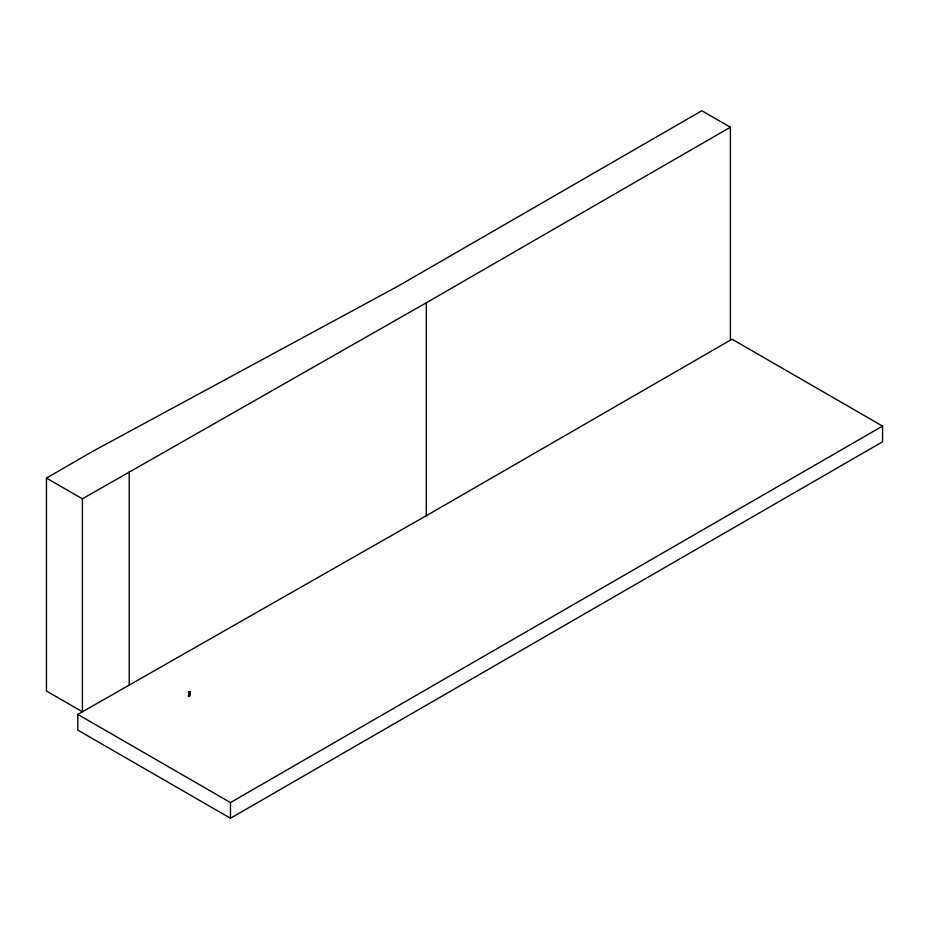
<?xml version="1.0" encoding="UTF-8"?>
<svg xmlns="http://www.w3.org/2000/svg" width="929" height="929" viewBox="0 0 929 929"><rect width="100%" height="100%" fill="white"/><g stroke="black" fill="none" stroke-linecap="round" stroke-linejoin="round"><path stroke-width="1.39" d="M188.564 696.169L188.819 691.745L189.841 691.768L189.806 694.66L189.586 696.204L188.564 696.169L188.819 691.745M189.586 696.204L189.841 691.768M189.4 691.85L188.808 693.185L189.4 691.85L190.282 692.72L189.667 693.557L190.282 692.72M189.307 693.684L188.75 693.266L190.015 693.301M189.83 693.22L190.027 692.117M730.391 127.215L426.318 302.773L82.391 498.815L82.391 711.765L46.45 691.013L46.45 478.075L93.295 451.029L397.775 286.295L701.848 110.737L730.391 127.215L730.391 340.153M77.804 714.413L426.318 515.711L732.04 339.201L882.55 426.097L882.55 441.809L230.485 818.263L77.804 730.113L77.804 714.413L230.485 802.563L882.55 426.097M188.61 693.289L189.632 693.313M188.784 694.637L189.806 694.66M46.45 478.075L82.391 498.815M188.494 692.662L188.947 693.533M188.761 692.082L188.959 692.848M426.318 302.773L426.318 515.711M230.485 802.563L230.485 818.263M129.224 471.781L129.224 684.719"/></g></svg>
